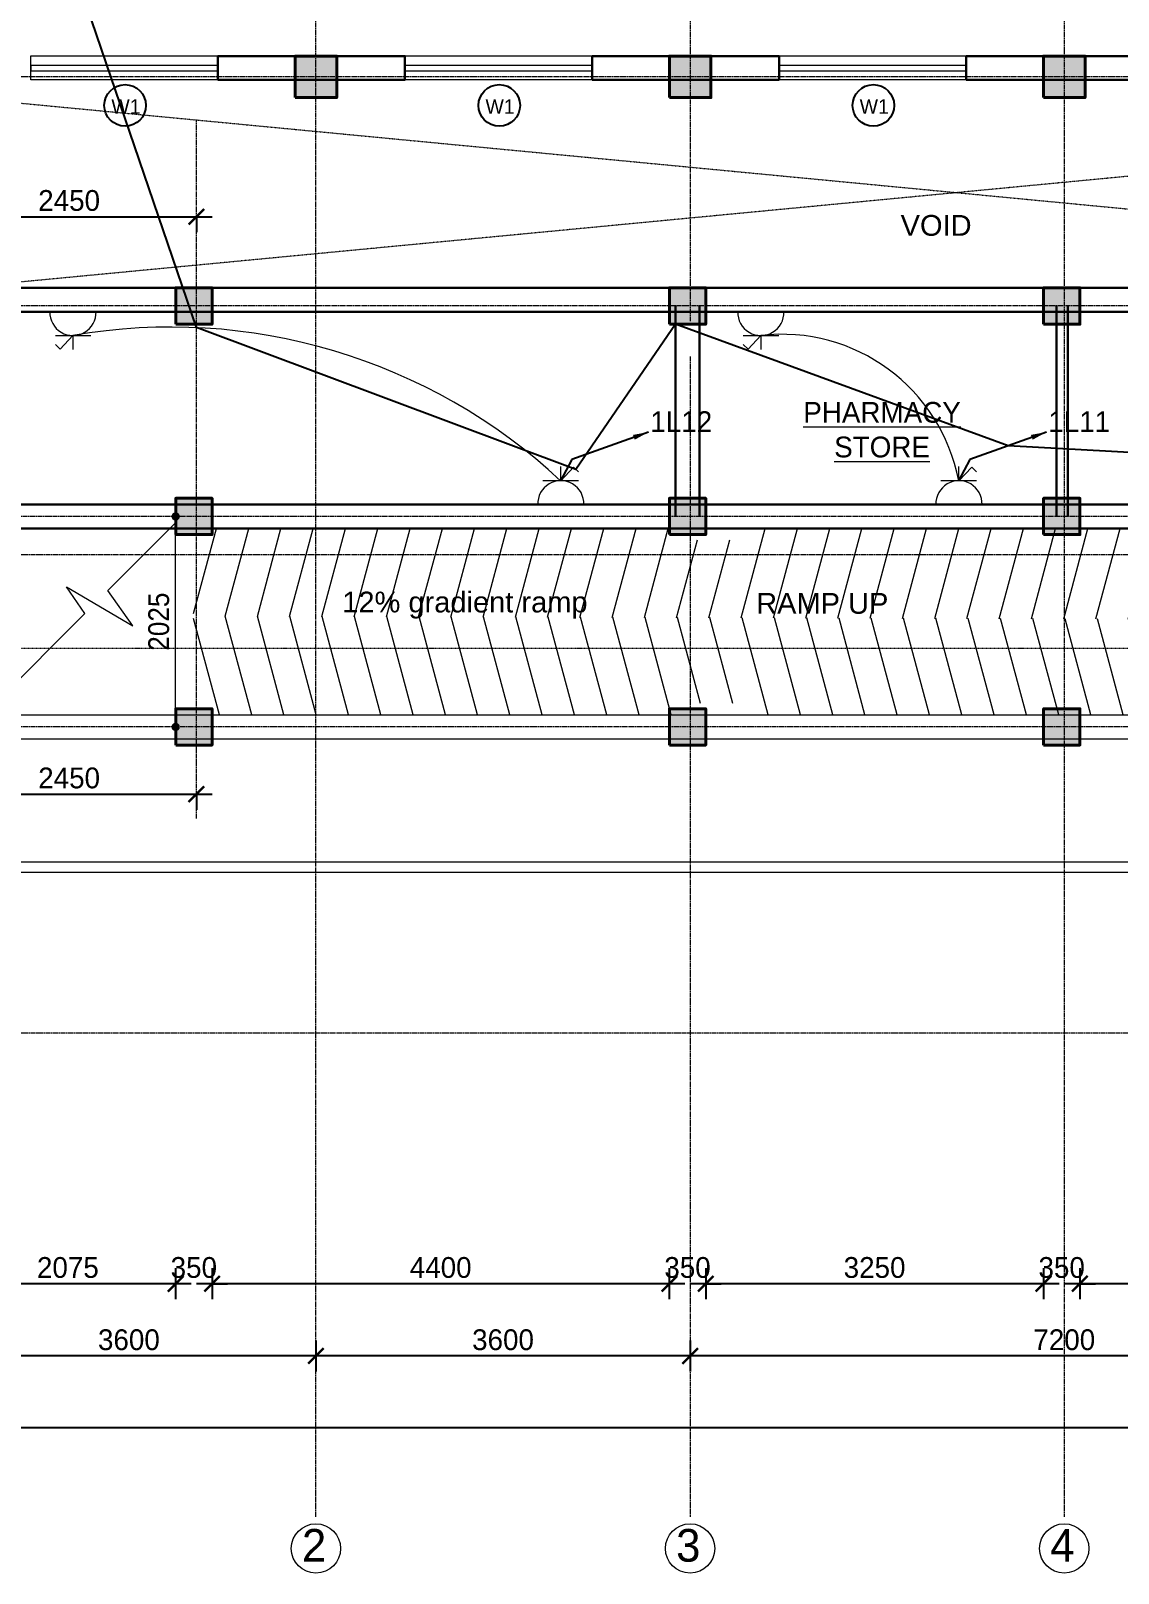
# Model space of a CAD drawing. Header units: inches. Extents: x -3071 to 2534411, y -17796 to 388172.
# Drawn here: x 1611608 to 1622070, y 290798 to 305637 of the extents above; entities that cross this region are included whole.
import ezdxf
from ezdxf.enums import TextEntityAlignment as Align

# ---------------------------------------------------------------- set-up
doc = ezdxf.new("R2010")
doc.units = ezdxf.units.IN
doc.header["$MEASUREMENT"] = 0
doc.linetypes.add('ACAD_ISO08W100', pattern=[36, 24, -3, 6, -3])
doc.linetypes.add('DASHDOT2', pattern=[12.7, 6.35, -3.175, 0, -3.175])
for name, color, linetype, lineweight in [('001-Archi-Opening Tags', 14, 'Continuous', 25), ('001-Archi-Text', 180, 'Continuous', 18), ('A .4 col', 5, 'Continuous', 40), ('A 0.05 hatch', 252, 'Continuous', 5), ('A 0.13 dw', 3, 'Continuous', 13), ('A 0.13 IND DIM', 240, 'Continuous', 13), ('A 0.13parapet partition', 230, 'Continuous', 13), ('A 0.18 steps', 6, 'Continuous', 18), ('cen', 50, 'ACAD_ISO08W100', 5), ('Grid Tag', 6, 'Continuous', 20), ('p1 walls stone outline', 4, 'Continuous', 30), ('Power Sockets City supply', 141, 'Continuous', 13), ('section', 6, 'DASHDOT2', 20), ('text', 7, 'Continuous', 25)]:
    doc.layers.add(name, color=color, linetype=linetype, lineweight=lineweight)
doc.layers.add('Wires', color=1, linetype='Continuous')
doc.styles.add('AERIAL', font='arial.ttf', dxfattribs={"height": 10})
doc.styles.add('Archi 100', font='GOTHIC.TTF', dxfattribs={"height": 200})
doc.styles.add('ARIAL', font='arial.ttf', dxfattribs={"width": 0.9})
doc.styles.add('CG', font='GOTHIC.TTF', dxfattribs={"height": 40})
doc.styles.get("Standard").update_dxf_attribs({"font": 'GOTHIC.TTF'})
doc.dimstyles.new('Archi 100', dxfattribs={"dimtxt": 200, "dimasz": 150, "dimexe": 150, "dimexo": 300, "dimgap": 50, "dimtad": 1, "dimdec": 0, "dimrnd": 5, "dimzin": 0, "dimdsep": 46, "dimtxsty": 'Archi 100', "dimblk": 'ARCHTICK', "dimcen": 0.09, "dimdle": 150, "dimclrd": 256, "dimclre": 256, "dimclrt": 256, "dimadec": 0, "dimazin": 0, "dimtfac": 1, "dimtdec": 0, "dimtix": 1, "dimtofl": 0, "dimtmove": 0, "dimatfit": 3, "dimfxl": 150, "dimfxlon": 1, "dimtolj": 1, "dimtzin": 0, "dimlwd": -1, "dimlwe": -1, "dimarcsym": 0})
doc.dimstyles.new('el to el 200', dxfattribs={"dimtxt": 200, "dimasz": 80, "dimexe": 150, "dimexo": 150, "dimgap": 60, "dimtad": 1, "dimdec": 1, "dimlfac": -1, "dimrnd": 1, "dimdsep": 46, "dimtxsty": 'ARIAL', "dimblk": 'DOT', "dimcen": 1, "dimdle": 25, "dimse1": 1, "dimse2": 1, "dimclrd": 256, "dimclre": 256, "dimclrt": 256, "dimadec": 0, "dimazin": 0, "dimtfac": 1, "dimtdec": 1, "dimtix": 1, "dimtmove": 1, "dimatfit": 0, "dimfxl": 400, "dimfxlon": 1, "dimlwd": 9, "dimlwe": 9, "dimarcsym": 0})

# ---------------------------------------------------------------- blocks, each defined once
blk = doc.blocks.new('W2')
at = {"layer": 'A 0.13 dw'}
for points in [[(143910, 195589), (143910, 195359), (142110, 195359), (142110, 195589)], [(142110, 195446), (143910, 195446), (143910, 195496), (142110, 195496)]]:
    blk.add_lwpolyline(points, close=True, dxfattribs=at)
blk = doc.blocks.new('_Dot')
at = {"color": 0, "linetype": 'ByBlock', "lineweight": -2}
blk.add_line((-0.5, 0), (-1, 0), dxfattribs=at)
at = {"color": 0, "linetype": 'ByBlock', "const_width": 0.5}
blk.add_lwpolyline([(-0.25, 0, 1), (0.25, 0, 1)], format="xyb", close=True, dxfattribs=at)
blk = doc.blocks.new('*D1280')
at = {"layer": 'Defpoints', "lineweight": 9, "ltscale": 20, "transparency": 16777216}
blk.add_line((1613001, 299020), (1613001, 300885), dxfattribs=at)
at = {"layer": 'Defpoints', "color": 0, "ltscale": 20, "transparency": 16777216}
for p in [(1613001, 300965), (1613176, 300965), (1613176, 298940)]:
    blk.add_point(p, dxfattribs=at)
at = {"layer": 'Defpoints', "lineweight": 9, "ltscale": 20, "transparency": 16777216, "xscale": 80, "yscale": 80, "zscale": 80}
for p, rotation in [((1613001, 300965), 89.9999999999999), ((1613001, 298940), 269.9999999999999)]:
    blk.add_blockref('_Dot', p, dxfattribs=dict(at, rotation=rotation))
at = {"layer": 'Defpoints', "ltscale": 20, "transparency": 16777216, "insert": (1612839, 299953), "char_height": 200, "attachment_point": 5, "rotation": 90, "style": 'ARIAL'}
blk.add_mtext('2025', dxfattribs=at)
blk = doc.blocks.new('grid')
at = {"layer": 'Grid Tag', "linetype": 'Continuous', "ltscale": 30}
blk.add_circle((51, 48), 264, dxfattribs=at)
blk.add_attdef('GRID', (-143, -93), '', height=200)
blk = doc.blocks.new('window tag')
blk.add_circle((0, 0), 200)
at = {"style": 'Archi 100', "flags": 1}
for tag, p in [('WIDTH', (15, 174.5)), ('HEIGHT', (-4.5, -348.5))]:
    blk.add_attdef(tag, p, '', height=200, dxfattribs=at)
at = {"style": 'Archi 100'}
blk.add_attdef('SYMBOL', text='', height=200, dxfattribs=at).set_placement((8, -10.5), align=Align.MIDDLE_CENTER)
blk = doc.blocks.new('_ArchTick')
at = {"color": 0, "linetype": 'ByBlock', "const_width": 0.15}
blk.add_lwpolyline([(-0.5, -0.5), (0.5, 0.5)], dxfattribs=at)
blk = doc.blocks.new('*D1379')
at = {"transparency": 16777216}
for p, q in [((1621701, 293733), (1621701, 293433)), ((1624951, 293733), (1624951, 293433)), ((1625101, 293583), (1621551, 293583))]:
    blk.add_line(p, q, dxfattribs=at)
at = {"layer": 'Defpoints', "color": 0, "transparency": 16777216}
for p in [(1621701, 298765), (1624951, 298765), (1621701, 293583)]:
    blk.add_point(p, dxfattribs=at)
at = {"transparency": 16777216, "xscale": 150, "yscale": 150, "zscale": 150, "rotation": 180}
blk.add_blockref('_ArchTick', (1621701, 293583), dxfattribs=at)
at = {"transparency": 16777216, "xscale": 150, "yscale": 150, "zscale": 150}
blk.add_blockref('_ArchTick', (1624951, 293583), dxfattribs=at)
at = {"transparency": 16777216, "insert": (1623326, 293738), "char_height": 200, "attachment_point": 5, "style": 'Archi 100'}
blk.add_mtext('\\A1;3250', dxfattribs=at)
blk = doc.blocks.new('*D1380')
at = {"transparency": 16777216}
for p, q in [((1621351, 293733), (1621351, 293433)), ((1621701, 293733), (1621701, 293433)), ((1621351, 293583), (1621201, 293583)), ((1621701, 293583), (1621851, 293583))]:
    blk.add_line(p, q, dxfattribs=at)
at = {"layer": 'Defpoints', "color": 0, "transparency": 16777216}
for p in [(1621351, 298765), (1621701, 298765), (1621351, 293583)]:
    blk.add_point(p, dxfattribs=at)
at = {"transparency": 16777216, "xscale": 150, "yscale": 150, "zscale": 150}
blk.add_blockref('_ArchTick', (1621351, 293583), dxfattribs=at)
at = {"transparency": 16777216, "xscale": 150, "yscale": 150, "zscale": 150, "rotation": 180}
blk.add_blockref('_ArchTick', (1621701, 293583), dxfattribs=at)
at = {"transparency": 16777216, "insert": (1621526, 293738), "char_height": 200, "attachment_point": 5, "style": 'Archi 100'}
blk.add_mtext('\\A1;350', dxfattribs=at)
blk = doc.blocks.new('*D1381')
at = {"transparency": 16777216}
for p, q in [((1618101, 293733), (1618101, 293433)), ((1621351, 293733), (1621351, 293433)), ((1621501, 293583), (1617951, 293583))]:
    blk.add_line(p, q, dxfattribs=at)
at = {"layer": 'Defpoints', "color": 0, "transparency": 16777216}
for p in [(1618101, 298765), (1621351, 298765), (1618101, 293583)]:
    blk.add_point(p, dxfattribs=at)
at = {"transparency": 16777216, "xscale": 150, "yscale": 150, "zscale": 150, "rotation": 180}
blk.add_blockref('_ArchTick', (1618101, 293583), dxfattribs=at)
at = {"transparency": 16777216, "xscale": 150, "yscale": 150, "zscale": 150}
blk.add_blockref('_ArchTick', (1621351, 293583), dxfattribs=at)
at = {"transparency": 16777216, "insert": (1619726, 293738), "char_height": 200, "attachment_point": 5, "style": 'Archi 100'}
blk.add_mtext('\\A1;3250', dxfattribs=at)
blk = doc.blocks.new('*D1382')
at = {"transparency": 16777216}
for p, q in [((1617751, 293733), (1617751, 293433)), ((1618101, 293733), (1618101, 293433)), ((1617751, 293583), (1617601, 293583)), ((1618101, 293583), (1618251, 293583))]:
    blk.add_line(p, q, dxfattribs=at)
at = {"layer": 'Defpoints', "color": 0, "transparency": 16777216}
for p in [(1617751, 298765), (1618101, 298765), (1617751, 293583)]:
    blk.add_point(p, dxfattribs=at)
at = {"transparency": 16777216, "xscale": 150, "yscale": 150, "zscale": 150}
blk.add_blockref('_ArchTick', (1617751, 293583), dxfattribs=at)
at = {"transparency": 16777216, "xscale": 150, "yscale": 150, "zscale": 150, "rotation": 180}
blk.add_blockref('_ArchTick', (1618101, 293583), dxfattribs=at)
at = {"transparency": 16777216, "insert": (1617926, 293738), "char_height": 200, "attachment_point": 5, "style": 'Archi 100'}
blk.add_mtext('\\A1;350', dxfattribs=at)
blk = doc.blocks.new('*D1383')
at = {"transparency": 16777216}
for p, q in [((1613351, 293733), (1613351, 293433)), ((1617751, 293733), (1617751, 293433)), ((1617901, 293583), (1613201, 293583))]:
    blk.add_line(p, q, dxfattribs=at)
at = {"layer": 'Defpoints', "color": 0, "transparency": 16777216}
for p in [(1613351, 298765), (1617751, 298765), (1613351, 293583)]:
    blk.add_point(p, dxfattribs=at)
at = {"transparency": 16777216, "xscale": 150, "yscale": 150, "zscale": 150, "rotation": 180}
blk.add_blockref('_ArchTick', (1613351, 293583), dxfattribs=at)
at = {"transparency": 16777216, "xscale": 150, "yscale": 150, "zscale": 150}
blk.add_blockref('_ArchTick', (1617751, 293583), dxfattribs=at)
at = {"transparency": 16777216, "insert": (1615551, 293738), "char_height": 200, "attachment_point": 5, "style": 'Archi 100'}
blk.add_mtext('\\A1;4400', dxfattribs=at)
blk = doc.blocks.new('*D1384')
at = {"transparency": 16777216}
for p, q in [((1613001, 293733), (1613001, 293433)), ((1613351, 293733), (1613351, 293433)), ((1613001, 293583), (1612851, 293583)), ((1613351, 293583), (1613501, 293583))]:
    blk.add_line(p, q, dxfattribs=at)
at = {"layer": 'Defpoints', "color": 0, "transparency": 16777216}
for p in [(1613001, 298765), (1613351, 298765), (1613001, 293583)]:
    blk.add_point(p, dxfattribs=at)
at = {"transparency": 16777216, "xscale": 150, "yscale": 150, "zscale": 150}
blk.add_blockref('_ArchTick', (1613001, 293583), dxfattribs=at)
at = {"transparency": 16777216, "xscale": 150, "yscale": 150, "zscale": 150, "rotation": 180}
blk.add_blockref('_ArchTick', (1613351, 293583), dxfattribs=at)
at = {"transparency": 16777216, "insert": (1613176, 293738), "char_height": 200, "attachment_point": 5, "style": 'Archi 100'}
blk.add_mtext('\\A1;350', dxfattribs=at)
blk = doc.blocks.new('*D1385')
at = {"transparency": 16777216}
for p, q in [((1610926, 293733), (1610926, 293433)), ((1613001, 293733), (1613001, 293433)), ((1613151, 293583), (1610776, 293583))]:
    blk.add_line(p, q, dxfattribs=at)
at = {"layer": 'Defpoints', "color": 0, "transparency": 16777216}
for p in [(1610926, 298740), (1613001, 298765), (1610926, 293583)]:
    blk.add_point(p, dxfattribs=at)
at = {"transparency": 16777216, "xscale": 150, "yscale": 150, "zscale": 150, "rotation": 180}
blk.add_blockref('_ArchTick', (1610926, 293583), dxfattribs=at)
at = {"transparency": 16777216, "xscale": 150, "yscale": 150, "zscale": 150}
blk.add_blockref('_ArchTick', (1613001, 293583), dxfattribs=at)
at = {"transparency": 16777216, "insert": (1611964, 293738), "char_height": 200, "attachment_point": 5, "style": 'Archi 100'}
blk.add_mtext('\\A1;2075', dxfattribs=at)
blk = doc.blocks.new('*D1395')
at = {"transparency": 16777216}
for p, q in [((1617951, 293038), (1617951, 292738)), ((1625151, 293038), (1625151, 292738)), ((1625301, 292888), (1617801, 292888))]:
    blk.add_line(p, q, dxfattribs=at)
at = {"layer": 'Defpoints', "color": 0, "transparency": 16777216}
for p in [(1617951, 298940), (1625151, 298940), (1617951, 292888)]:
    blk.add_point(p, dxfattribs=at)
at = {"transparency": 16777216, "xscale": 150, "yscale": 150, "zscale": 150, "rotation": 180}
blk.add_blockref('_ArchTick', (1617951, 292888), dxfattribs=at)
at = {"transparency": 16777216, "xscale": 150, "yscale": 150, "zscale": 150}
blk.add_blockref('_ArchTick', (1625151, 292888), dxfattribs=at)
at = {"transparency": 16777216, "insert": (1621551, 293043), "char_height": 200, "attachment_point": 5, "style": 'Archi 100'}
blk.add_mtext('\\A1;7200', dxfattribs=at)
blk = doc.blocks.new('*D1396')
at = {"transparency": 16777216}
for p, q in [((1614351, 293038), (1614351, 292738)), ((1617951, 293038), (1617951, 292738)), ((1618101, 292888), (1614201, 292888))]:
    blk.add_line(p, q, dxfattribs=at)
at = {"layer": 'Defpoints', "color": 0, "transparency": 16777216}
for p in [(1614351, 298940), (1617951, 298940), (1614351, 292888)]:
    blk.add_point(p, dxfattribs=at)
at = {"transparency": 16777216, "xscale": 150, "yscale": 150, "zscale": 150, "rotation": 180}
blk.add_blockref('_ArchTick', (1614351, 292888), dxfattribs=at)
at = {"transparency": 16777216, "xscale": 150, "yscale": 150, "zscale": 150}
blk.add_blockref('_ArchTick', (1617951, 292888), dxfattribs=at)
at = {"transparency": 16777216, "insert": (1616151, 293043), "char_height": 200, "attachment_point": 5, "style": 'Archi 100'}
blk.add_mtext('\\A1;3600', dxfattribs=at)
blk = doc.blocks.new('*D1397')
at = {"transparency": 16777216}
for p, q in [((1610751, 293038), (1610751, 292738)), ((1614351, 293038), (1614351, 292738)), ((1614501, 292888), (1610601, 292888))]:
    blk.add_line(p, q, dxfattribs=at)
at = {"layer": 'Defpoints', "color": 0, "transparency": 16777216}
for p in [(1610751, 298940), (1614351, 298940), (1610751, 292888)]:
    blk.add_point(p, dxfattribs=at)
at = {"transparency": 16777216, "xscale": 150, "yscale": 150, "zscale": 150, "rotation": 180}
blk.add_blockref('_ArchTick', (1610751, 292888), dxfattribs=at)
at = {"transparency": 16777216, "xscale": 150, "yscale": 150, "zscale": 150}
blk.add_blockref('_ArchTick', (1614351, 292888), dxfattribs=at)
at = {"transparency": 16777216, "insert": (1612551, 293043), "char_height": 200, "attachment_point": 5, "style": 'Archi 100'}
blk.add_mtext('\\A1;3600', dxfattribs=at)
blk = doc.blocks.new('*D1285')
at = {"transparency": 16777216}
for p, q in [((1610536, 292351), (1610536, 292051)), ((1649601, 292351), (1649601, 292051)), ((1610386, 292201), (1649751, 292201))]:
    blk.add_line(p, q, dxfattribs=at)
at = {"layer": 'Defpoints', "color": 0, "transparency": 16777216}
for p in [(1610536, 298740), (1649601, 295795), (1649601, 292201)]:
    blk.add_point(p, dxfattribs=at)
at = {"transparency": 16777216, "xscale": 150, "yscale": 150, "zscale": 150, "rotation": 180}
blk.add_blockref('_ArchTick', (1610536, 292201), dxfattribs=at)
at = {"transparency": 16777216, "xscale": 150, "yscale": 150, "zscale": 150}
blk.add_blockref('_ArchTick', (1649601, 292201), dxfattribs=at)
at = {"transparency": 16777216, "insert": (1630069, 292356), "char_height": 200, "attachment_point": 5, "style": 'Archi 100'}
blk.add_mtext('\\A1;39065', dxfattribs=at)
blk = doc.blocks.new('*D1716')
at = {"transparency": 16777216}
for p, q in [((1610601, 298293), (1613351, 298293)), ((1610751, 298293), (1610751, 298143)), ((1613201, 298293), (1613201, 298143))]:
    blk.add_line(p, q, dxfattribs=at)
at = {"layer": 'Defpoints', "color": 0, "transparency": 16777216}
for p in [(1610751, 298305), (1613201, 298305), (1613201, 298293)]:
    blk.add_point(p, dxfattribs=at)
at = {"transparency": 16777216, "xscale": 150, "yscale": 150, "zscale": 150, "rotation": 180}
blk.add_blockref('_ArchTick', (1610751, 298293), dxfattribs=at)
at = {"transparency": 16777216, "xscale": 150, "yscale": 150, "zscale": 150}
blk.add_blockref('_ArchTick', (1613201, 298293), dxfattribs=at)
at = {"transparency": 16777216, "insert": (1611976, 298448), "char_height": 200, "attachment_point": 5, "style": 'Archi 100'}
blk.add_mtext('\\A1;2450', dxfattribs=at)
blk = doc.blocks.new('*D1717')
at = {"transparency": 16777216}
for p, q in [((1610601, 303849), (1613351, 303849)), ((1610751, 303849), (1610751, 303699)), ((1613201, 303849), (1613201, 303699))]:
    blk.add_line(p, q, dxfattribs=at)
at = {"layer": 'Defpoints', "color": 0, "transparency": 16777216}
for p in [(1610751, 303883), (1613201, 303883), (1613201, 303849)]:
    blk.add_point(p, dxfattribs=at)
at = {"transparency": 16777216, "xscale": 150, "yscale": 150, "zscale": 150, "rotation": 180}
blk.add_blockref('_ArchTick', (1610751, 303849), dxfattribs=at)
at = {"transparency": 16777216, "xscale": 150, "yscale": 150, "zscale": 150}
blk.add_blockref('_ArchTick', (1613201, 303849), dxfattribs=at)
at = {"transparency": 16777216, "insert": (1611976, 304004), "char_height": 200, "attachment_point": 5, "style": 'Archi 100'}
blk.add_mtext('\\A1;2450', dxfattribs=at)
blk = doc.blocks.new('15A N soc')
at = {"layer": 'Power Sockets City supply', "color": 244, "lineweight": 13, "true_color": 0x991b1e}
for p, q in [((52222.5612, 99516.2064), (52222.5611, 99516.2603)), ((52222.5612, 99516.2064), (52222.6099, 99516.2585)), ((52222.6099, 99516.2585), (52222.6282, 99516.2401)), ((52222.6282, 99516.2064), (52222.4926, 99516.2064)), ((52222.4338, 99516.1156), (52222.6863, 99516.1156))]:
    blk.add_line(p, q, dxfattribs=at)
blk.add_arc((52222.5612, 99516.1182), 0.0881, 358.32, 181.68, dxfattribs=at)

msp = doc.modelspace()

# ---------------------------------------------------------------- hatches: boundary and pattern name
at = {"layer": 'A .4 col', "linetype": 'Continuous'}
h = msp.add_hatch(color=256, dxfattribs=at)
h.dxf.hatch_style = 1
h.paths.add_polyline_path([(1614151.17, 304995.24), (1614551.17, 304995.24), (1614551.17, 305395.24), (1614151.17, 305395.24)])
h = msp.add_hatch(color=256, dxfattribs=at)
h.dxf.hatch_style = 1
h.paths.add_polyline_path([(1617751.17, 304995.24), (1618151.17, 304995.24), (1618151.17, 305395.24), (1617751.17, 305395.24)])
h = msp.add_hatch(color=256, dxfattribs=at)
h.dxf.hatch_style = 1
h.paths.add_polyline_path([(1621351.17, 304995.24), (1621751.17, 304995.24), (1621751.17, 305395.24), (1621351.17, 305395.24)])
h = msp.add_hatch(color=256, dxfattribs=at)
h.dxf.hatch_style = 1
h.paths.add_polyline_path([(1613001.31, 302815.24), (1613351.31, 302815.24), (1613351.31, 303165.24), (1613001.31, 303165.24)])
h = msp.add_hatch(color=256, dxfattribs=at)
h.dxf.hatch_style = 1
h.paths.add_polyline_path([(1617751.32, 302815.24), (1618101.32, 302815.24), (1618101.32, 303165.24), (1617751.32, 303165.24)])
h = msp.add_hatch(color=256, dxfattribs=at)
h.dxf.hatch_style = 1
h.paths.add_polyline_path([(1621351.32, 302815.24), (1621701.32, 302815.24), (1621701.32, 303165.24), (1621351.32, 303165.24)])
h = msp.add_hatch(color=256, dxfattribs=at)
h.dxf.hatch_style = 1
h.paths.add_polyline_path([(1613001.31, 300790.24), (1613351.31, 300790.24), (1613351.31, 301140.24), (1613001.31, 301140.24)])
h = msp.add_hatch(color=256, dxfattribs=at)
h.dxf.hatch_style = 1
h.paths.add_polyline_path([(1617751.32, 300790.24), (1618101.32, 300790.24), (1618101.32, 301140.24), (1617751.32, 301140.24)])
h = msp.add_hatch(color=256, dxfattribs=at)
h.dxf.hatch_style = 1
h.paths.add_polyline_path([(1621351.32, 300790.24), (1621701.32, 300790.24), (1621701.32, 301140.24), (1621351.32, 301140.24)])
h = msp.add_hatch(color=256, dxfattribs=at)
h.dxf.hatch_style = 1
h.paths.add_polyline_path([(1613001.31, 298765.25), (1613351.31, 298765.25), (1613351.31, 299115.25), (1613001.31, 299115.25)])
h = msp.add_hatch(color=256, dxfattribs=at)
h.dxf.hatch_style = 1
h.paths.add_polyline_path([(1617751.32, 298765.25), (1618101.32, 298765.25), (1618101.32, 299115.25), (1617751.32, 299115.25)])
h = msp.add_hatch(color=256, dxfattribs=at)
h.dxf.hatch_style = 1
h.paths.add_polyline_path([(1621351.32, 298765.25), (1621701.32, 298765.25), (1621701.32, 299115.25), (1621351.32, 299115.25)])
at = {"layer": 'A 0.05 hatch'}
h = msp.add_hatch(dxfattribs=at)
h.set_pattern_fill('_USER', color=256, scale=300, angle=285, style=0, pattern_type=0)
h.set_pattern_definition([(75, (1613158.47, 299975.25), (289.778, -77.6457), [])])
h.paths.add_polyline_path([(1618151.32, 300849.97), (1618151.32, 300740.25), (1617926.32, 300740.25), (1617926.32, 300849.98), (1613173.47, 300850.25), (1613173.47, 300005.25), (1630478.48, 299952.75), (1630478.48, 300849.27), (1618483.48, 300849.95), (1618483.48, 300740.25), (1618258.48, 300740.25), (1618258.48, 300849.96)])
h = msp.add_hatch(dxfattribs=at)
h.set_pattern_fill('_USER', color=256, scale=300, angle=285, style=0, pattern_type=0)
h.set_pattern_definition([(285, (1613158.47, 300038.02), (289.778, 77.6457), [])])
h.paths.add_polyline_path([(1625178.48, 299165.25), (1625628.48, 299165.25), (1625628.48, 299055.25), (1630478.48, 299055.25), (1630478.48, 299952.75), (1613173.47, 300008.02), (1613173.47, 299055.25), (1617978.48, 299055.25), (1617978.48, 299165.25), (1618428.48, 299165.25), (1618428.48, 299055.25), (1625178.48, 299055.25)])

# ---------------------------------------------------------------- linework, layer by layer
at = {"layer": 'A .4 col', "linetype": 'Continuous'}
for points in [[(1614151.17, 304995.24), (1614551.17, 304995.24), (1614551.17, 305395.24), (1614151.17, 305395.24)], [(1617751.17, 304995.24), (1618151.17, 304995.24), (1618151.17, 305395.24), (1617751.17, 305395.24)], [(1621351.17, 304995.24), (1621751.17, 304995.24), (1621751.17, 305395.24), (1621351.17, 305395.24)], [(1613001.31, 302815.24), (1613351.31, 302815.24), (1613351.31, 303165.24), (1613001.31, 303165.24)], [(1617751.32, 302815.24), (1618101.32, 302815.24), (1618101.32, 303165.24), (1617751.32, 303165.24)], [(1621351.32, 302815.24), (1621701.32, 302815.24), (1621701.32, 303165.24), (1621351.32, 303165.24)], [(1613001.31, 300790.24), (1613351.31, 300790.24), (1613351.31, 301140.24), (1613001.31, 301140.24)], [(1617751.32, 300790.24), (1618101.32, 300790.24), (1618101.32, 301140.24), (1617751.32, 301140.24)], [(1621351.32, 300790.24), (1621701.32, 300790.24), (1621701.32, 301140.24), (1621351.32, 301140.24)], [(1613001.31, 298765.25), (1613351.31, 298765.25), (1613351.31, 299115.25), (1613001.31, 299115.25)], [(1617751.32, 298765.25), (1618101.32, 298765.25), (1618101.32, 299115.25), (1617751.32, 299115.25)], [(1621351.32, 298765.25), (1621701.32, 298765.25), (1621701.32, 299115.25), (1621351.32, 299115.25)]]:
    msp.add_lwpolyline(points, close=True, dxfattribs=at)
at = {"layer": 'A 0.13parapet partition'}
for p, q in [((1610841.32, 299055.25), (1630201.32, 299055.25)), ((1610926.32, 298825.25), (1630201.32, 298825.25)), ((1630101.32, 297540.25), (1609399.51, 297540.25)), ((1630126.17, 297640.25), (1610611.35, 297640.25))]:
    msp.add_line(p, q, dxfattribs=at)
at = {"layer": 'A 0.18 steps', "ltscale": 20}
for p, q in [((1612349.55, 300253.85), (1613001.31, 300905.62)), ((1612125.93, 300030.24), (1611950.17, 300288.7)), ((1611950.17, 300288.7), (1612590.27, 299912.73)), ((1612590.27, 299912.73), (1612349.55, 300253.85)), ((1611150.95, 299055.25), (1612125.93, 300030.24))]:
    msp.add_line(p, q, dxfattribs=at)
at = {"layer": 'cen', "ltscale": 2}
for p, q in [((1614351.17, 291340.6), (1614351.17, 316611.15)), ((1617951.17, 316425.62), (1617951.17, 302845.24)), ((1621551.17, 316425.62), (1621551.17, 291340.6)), ((1653916.17, 305195.24), (1606236.17, 305195.24)), ((1613201.16, 298060.42), (1613201.16, 304780.23)), ((1635004.09, 302990.24), (1609786.53, 302990.24)), ((1617951.17, 302505.24), (1617951.17, 291340.6)), ((1634976.32, 300965.25), (1609786.53, 300965.25)), ((1653916.17, 300595.25), (1606236.17, 300595.25)), ((1634981.32, 298940.25), (1609786.53, 298940.25)), ((1653916.17, 295995.25), (1606236.17, 295995.25))]:
    msp.add_line(p, q, dxfattribs=at)
at = {"layer": 'Defpoints'}
msp.add_lwpolyline([(1636481.01, 303130.32), (1624661.33, 302570.23), (1624753.42, 301440.87), (1621010.52, 301645.51), (1617811.32, 302815.24), (1616852.87, 301417.62), (1613201.16, 302781.72), (1611599.17, 307485.34)], dxfattribs=at)
at = {"layer": 'p1 walls stone outline'}
for p, q in [((1613407.67, 305395.24), (1615207.79, 305395.24)), ((1613407.67, 305165.24), (1613407.67, 305395.24)), ((1615207.67, 305165.48), (1615207.67, 305395.24)), ((1617007.67, 305395.24), (1618807.79, 305395.24)), ((1617007.67, 305165.24), (1617007.67, 305395.24)), ((1618807.67, 305165.48), (1618807.67, 305395.24)), ((1620607.67, 305395.24), (1621351.17, 305395.24)), ((1620607.67, 305165.24), (1620607.67, 305395.24)), ((1620651.73, 305395.24), (1622407.79, 305395.24)), ((1615207.79, 305165.48), (1613407.67, 305165.48)), ((1614551.17, 305165.24), (1615207.79, 305165.24)), ((1617007.67, 305165.24), (1618807.79, 305165.24)), ((1620607.67, 305165.24), (1621351.17, 305165.24)), ((1620651.73, 305165.24), (1622407.79, 305165.24)), ((1610611.32, 303165.24), (1630451.32, 303165.24)), ((1610841.32, 302935.24), (1630451.32, 302935.24)), ((1617811.32, 302990.24), (1617811.32, 300965.25)), ((1618041.32, 302990.24), (1618041.32, 300965.25)), ((1621476.32, 302990.24), (1621476.32, 300965.25)), ((1621586.32, 302990.24), (1621586.32, 300965.25)), ((1617811.32, 302815.24), (1617811.32, 302815.24)), ((1618041.32, 302815.24), (1617811.32, 302815.24)), ((1618041.32, 302815.24), (1617811.32, 302815.24)), ((1618041.32, 302815.24), (1618041.32, 302815.24)), ((1610841.32, 301080.25), (1620201.31, 301080.25)), ((1618101.32, 301080.25), (1624951.32, 301080.25)), ((1610841.32, 300850.25), (1620201.31, 300850.25)), ((1618101.32, 300850.25), (1624951.32, 300850.25))]:
    msp.add_line(p, q, dxfattribs=at)
at = {"layer": 'section'}
for p, q in [((1630101.17, 304995.24), (1610929.08, 303165.24)), ((1610951.17, 304995.24), (1630101.32, 303165.24)), ((1653854.71, 299695.92), (1605366.89, 299695.92))]:
    msp.add_line(p, q, dxfattribs=at)
at = {"layer": 'Wires', "color": 2, "lineweight": 9}
for centre, radius, start, end in [((1612953.24, 297287.34), 5499.98, 46.991388, 99.846609), ((1618831.69, 300982.78), 1735.11, 10.84342, 96.62861)]:
    msp.add_arc(centre, radius, start, end, dxfattribs=at)

# ---------------------------------------------------------------- block references
ref = msp.add_blockref('grid', (1614304.94, 290992.55), dxfattribs=dict(xscale=0.8987445155798923, yscale=0.8987445155798923, zscale=0.8987445155798923))
ref.add_attrib('GRID', '2', (1614216.4, 290908.77), dxfattribs={"height": 314.56})
ref = msp.add_blockref('grid', (1617904.94, 290992.55), dxfattribs=dict(xscale=0.8987445155798923, yscale=0.8987445155798923, zscale=0.8987445155798923))
ref.add_attrib('GRID', '3', (1617816.4, 290908.77), dxfattribs={"height": 314.56})
ref = msp.add_blockref('grid', (1621504.94, 290992.55), dxfattribs=dict(xscale=0.8987445155798923, yscale=0.8987445155798923, zscale=0.8987445155798923))
ref.add_attrib('GRID', '4', (1621416.4, 290908.77), dxfattribs={"height": 314.56})
at = {"layer": '001-Archi-Opening Tags'}
ref = msp.add_blockref('window tag', (1612514.74, 304919.82), dxfattribs=at)
ref.add_attrib('SYMBOL', 'W1', dxfattribs={"layer": '0', "height": 140, "style": 'CG'}).set_placement((1612522.74, 304909.32), align=Align.MIDDLE_CENTER)
ref = msp.add_blockref('window tag', (1616114.74, 304919.82), dxfattribs=at)
ref.add_attrib('SYMBOL', 'W1', dxfattribs={"layer": '0', "height": 140, "style": 'CG'}).set_placement((1616122.74, 304909.32), align=Align.MIDDLE_CENTER)
ref = msp.add_blockref('window tag', (1619714.74, 304919.82), dxfattribs=at)
ref.add_attrib('SYMBOL', 'W1', dxfattribs={"layer": '0', "height": 140, "style": 'CG'}).set_placement((1619722.74, 304909.32), align=Align.MIDDLE_CENTER)
at = {"layer": 'A 0.13 IND DIM'}
for p in [(1469497.52, 109806.64), (1473097.52, 109806.64), (1476697.52, 109806.64)]:
    msp.add_blockref('W2', p, dxfattribs=at)
at = {"layer": 'Power Sockets City supply', "lineweight": 0, "xscale": 2523.339306174504, "yscale": 2523.339306174504, "zscale": 2523.339306174504, "rotation": 180}
for p in [(133387254.02, 251415861.41), (133393872.75, 251415861.41)]:
    msp.add_blockref('15A N soc', p, dxfattribs=at)
at = {"layer": 'Power Sockets City supply', "lineweight": 0, "xscale": 2523.339306174504, "yscale": 2523.339306174504, "zscale": 2523.339306174504}
for p in [(-130158534.46, -250811845.91), (-130154703.46, -250811845.91)]:
    msp.add_blockref('15A N soc', p, dxfattribs=at)

# ---------------------------------------------------------------- texts
at = {"layer": '001-Archi-Text', "insert": (1619309.77, 302066.87), "char_height": 200, "attachment_point": 1, "style": 'Archi 100'}
msp.add_mtext_dynamic_manual_height_columns('\\pxqc;{\\LPHARMACY STORE}', width=976, gutter_width=1000, heights=[0], dxfattribs=at)
at = {"layer": 'text', "style": 'AERIAL'}
msp.add_text('RAMP UP', height=200, dxfattribs=at).set_placement((1618586.27, 300029.03))
at = {"layer": 'text', "char_height": 200, "width": 14192.8258, "attachment_point": 1, "style": 'AERIAL'}
for s, insert in [('VOID ', (1619976.39, 303865.76)), ('12% gradient ramp', (1614603.95, 300241.88))]:
    msp.add_mtext(s, dxfattribs=dict(at, insert=insert))
at = {"layer": 'Wires', "lineweight": 9, "char_height": 200, "attachment_point": 1, "style": 'CG'}
for s, insert in [('1L12', (1617568.46, 301977.2)), ('1L11', (1621397.41, 301977.2))]:
    msp.add_mtext_dynamic_manual_height_columns(s, width=291.9664, gutter_width=300, heights=[0], dxfattribs=dict(at, insert=insert))

# ---------------------------------------------------------------- dimensions: what is measured, and where the dimension line sits
for base, p1, p2, picture, middle in [((1613201.16, 303848.62), (1610751.17, 303883.11), (1613201.16, 303883.11), '*D1717', (1611976.16, 304003.65)), ((1649601.17, 292201.1), (1610536.32, 298740.25), (1649601.17, 295795.25), '*D1285', (1630068.74, 292356.13)), ((1613201.16, 298293.26), (1610751.17, 298304.62), (1613201.16, 298304.62), '*D1716', (1611976.16, 298448.29))]:
    dim = msp.add_linear_dim(base=base, p1=p1, p2=p2, dimstyle='Archi 100')
    dim.commit()
    dim.dimension.update_dxf_attribs({"geometry": picture, "text_midpoint": middle})
for base, p1, p2, picture, middle in [((1610751.17, 292887.61), (1614351.17, 298940.25), (1610751.17, 298940.25), '*D1397', (1612551.17, 293042.64)), ((1614351.17, 292887.61), (1617951.17, 298940.25), (1614351.17, 298940.25), '*D1396', (1616151.17, 293042.64)), ((1617951.17, 292887.61), (1625151.17, 298940.25), (1617951.17, 298940.25), '*D1395', (1621551.17, 293042.64)), ((1610926.32, 293582.72), (1613001.31, 298765.25), (1610926.32, 298740.25), '*D1385', (1611963.81, 293737.75)), ((1613001.31, 293582.72), (1613351.31, 298765.25), (1613001.31, 298765.25), '*D1384', (1613176.31, 293737.75)), ((1613351.31, 293582.72), (1617751.32, 298765.25), (1613351.31, 298765.25), '*D1383', (1615551.31, 293737.75)), ((1617751.32, 293582.72), (1618101.32, 298765.25), (1617751.32, 298765.25), '*D1382', (1617926.32, 293737.75)), ((1618101.32, 293582.72), (1621351.32, 298765.25), (1618101.32, 298765.25), '*D1381', (1619726.32, 293737.75)), ((1621351.32, 293582.72), (1621701.32, 298765.25), (1621351.32, 298765.25), '*D1380', (1621526.32, 293737.75)), ((1621701.32, 293582.72), (1624951.32, 298765.25), (1621701.32, 298765.25), '*D1379', (1623326.32, 293737.75))]:
    dim = msp.add_linear_dim(base=base, p1=p1, p2=p2, dimstyle='Archi 100', override={"dimtmove": 1})
    dim.commit()
    dim.dimension.update_dxf_attribs({"geometry": picture, "text_midpoint": middle})
at = {"layer": 'Defpoints', "ltscale": 20}
dim = msp.add_linear_dim(base=(1613001.31, 300965.25), p1=(1613176.31, 298940.25), p2=(1613176.31, 300965.25), angle=90, dimstyle='el to el 200', dxfattribs=at)
dim.commit()
dim.dimension.update_dxf_attribs({"geometry": '*D1280', "text_midpoint": (1612839.2, 299952.75)})

# ---------------------------------------------------------------- leaders
at = {"layer": 'Defpoints'}
for points in [[(1617550.97, 301777), (1616812.18, 301514.01), (1616704.82, 301309.2)], [(1621379.91, 301777), (1620641.13, 301514.01), (1620533.76, 301309.2)]]:
    msp.add_leader(points, dimstyle='Archi 100', override={"dimgap": 50, "dimtad": 0}, dxfattribs=at)

doc.saveas('drawing.dxf')
